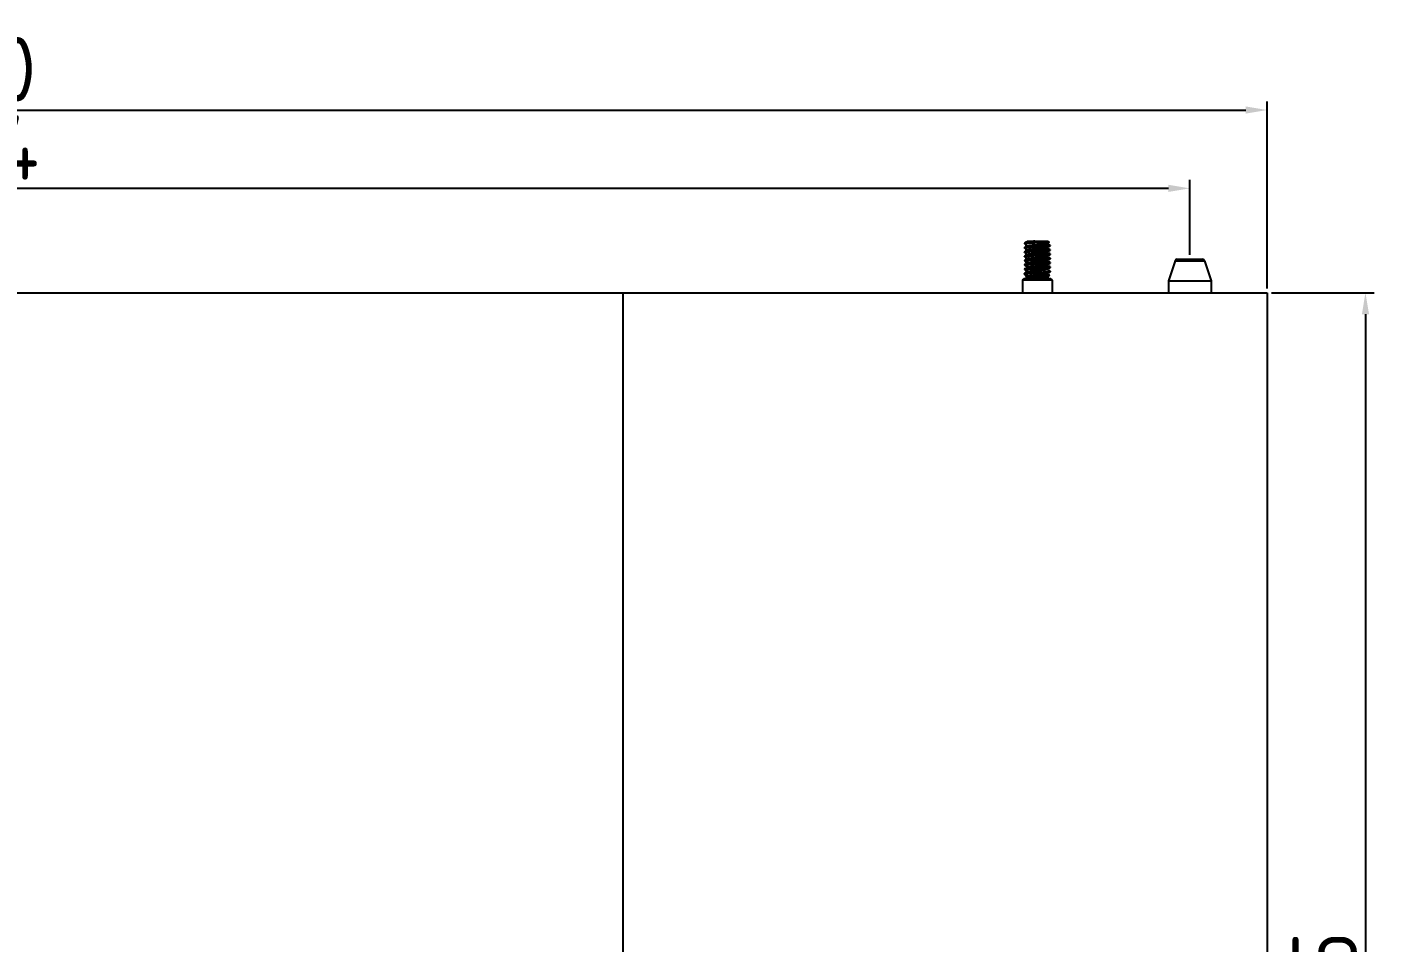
# Model space of a CAD drawing. Header units: millimetres. Extents: x 1409 to 26878, y 589 to 5187.
# Drawn here: x 2049.5 to 2363, y 1413.6 to 1626.7 of the extents above; entities that cross this region are included whole.
import ezdxf

# ---------------------------------------------------------------- set-up
doc = ezdxf.new("R2010")
doc.units = ezdxf.units.MM
doc.layers.add('02___PRT_ALL_AXES', color=7, linetype='Continuous')
doc.layers.add('细实线', color=7, linetype='Continuous', lineweight=18)
doc.styles.add('工程字', font='gbenor.shx', dxfattribs={"bigfont": 'gbcbig.shx'})
doc.dimstyles.new('ISO-200', dxfattribs={"dimtxt": 15, "dimasz": 5, "dimexe": 2, "dimexo": 1, "dimgap": 2, "dimtad": 1, "dimdsep": 46, "dimtxsty": '工程字', "dimcen": 2.5, "dimclrd": 3, "dimclre": 3, "dimclrt": 6, "dimadec": 0, "dimazin": 0, "dimtfac": 1, "dimtmove": 0, "dimatfit": 3, "dimfxl": 1, "dimarcsym": 0})

# ---------------------------------------------------------------- blocks, each defined once
blk = doc.blocks.new('*D131')
at = {"layer": 'Defpoints', "color": 0, "transparency": 16777216}
for p in [(2320.15, 1589.1), (1756.15, 1572.6), (2320.15, 1572.6)]:
    blk.add_point(p, dxfattribs=at)
at = {"layer": '细实线', "color": 3, "lineweight": -2, "transparency": 16777216}
for p, q in [((1756.15, 1573.6), (1756.15, 1591.1)), ((2320.15, 1573.6), (2320.15, 1591.1)), ((1761.15, 1589.1), (2315.15, 1589.1))]:
    blk.add_line(p, q, dxfattribs=at)
at = {"layer": '细实线', "color": 3, "transparency": 16777216}
for points in [[(1761.15, 1589.93), (1761.15, 1588.26), (1756.15, 1589.1)], [(2315.15, 1589.93), (2315.15, 1588.26), (2320.15, 1589.1)]]:
    blk.add_solid(points, dxfattribs=at)
at = {"layer": '细实线', "color": 6, "lineweight": 5, "transparency": 16777216, "insert": (2038.15, 1598.6), "char_height": 15, "attachment_point": 5, "style": '工程字'}
blk.add_mtext('564', dxfattribs=at)
blk = doc.blocks.new('*D132')
at = {"layer": 'Defpoints', "color": 0, "transparency": 16777216}
for p in [(2338.15, 1607.33), (1738.15, 1564.8), (2338.15, 1564.8)]:
    blk.add_point(p, dxfattribs=at)
at = {"layer": '细实线', "color": 3, "lineweight": -2, "transparency": 16777216}
for p, q in [((1738.15, 1565.8), (1738.15, 1609.33)), ((2338.15, 1565.8), (2338.15, 1609.33)), ((1743.15, 1607.33), (2333.15, 1607.33))]:
    blk.add_line(p, q, dxfattribs=at)
at = {"layer": '细实线', "color": 3, "transparency": 16777216}
for points in [[(1743.15, 1608.16), (1743.15, 1606.49), (1738.15, 1607.33)], [(2333.15, 1608.16), (2333.15, 1606.49), (2338.15, 1607.33)]]:
    blk.add_solid(points, dxfattribs=at)
at = {"layer": '细实线', "color": 6, "lineweight": 5, "transparency": 16777216, "insert": (2038.15, 1616.83), "char_height": 15, "attachment_point": 5, "style": '工程字'}
blk.add_mtext('600', dxfattribs=at)
blk = doc.blocks.new('*D133')
at = {"layer": 'Defpoints', "color": 0, "transparency": 16777216}
for p in [(2338.15, 1564.8), (2338.15, 1227.3), (2361.03, 1227.3)]:
    blk.add_point(p, dxfattribs=at)
at = {"layer": '细实线', "color": 3, "lineweight": -2, "transparency": 16777216}
for p, q in [((2339.15, 1564.8), (2363.03, 1564.8)), ((2361.03, 1559.8), (2361.03, 1232.3)), ((2339.15, 1227.3), (2363.03, 1227.3))]:
    blk.add_line(p, q, dxfattribs=at)
at = {"layer": '细实线', "color": 3, "transparency": 16777216}
for points in [[(2360.2, 1559.8), (2361.87, 1559.8), (2361.03, 1564.8)], [(2360.2, 1232.3), (2361.87, 1232.3), (2361.03, 1227.3)]]:
    blk.add_solid(points, dxfattribs=at)
at = {"layer": '细实线', "color": 6, "lineweight": 5, "transparency": 16777216, "insert": (2351.53, 1396.05), "char_height": 15, "attachment_point": 5, "rotation": 90, "style": '工程字'}
blk.add_mtext('337.5', dxfattribs=at)

msp = doc.modelspace()

# ---------------------------------------------------------------- linework, layer by layer
at = {"color": 7, "linetype": 'Continuous'}
for p, q in [((2281.6935, 1576.3347), (2281.6459, 1576.2998)), ((2281.6459, 1576.2998), (2282.2189, 1576.2998)), ((2281.6459, 1576.1998), (2281.6585, 1576.1852)), ((2281.6585, 1575.3144), (2281.6459, 1575.2998)), ((2281.6459, 1575.2998), (2281.6459, 1575.1998)), ((2281.6585, 1575.1852), (2281.6459, 1575.1998)), ((2281.6585, 1574.3144), (2281.6459, 1574.2998)), ((2281.6459, 1574.2998), (2281.6459, 1574.1998)), ((2281.6585, 1574.1852), (2281.6459, 1574.1998)), ((2282.3225, 1576.7998), (2287.1458, 1576.7998)), ((2282.3225, 1576.7998), (2282.4084, 1576.7498)), ((2282.4422, 1576.7695), (2282.534, 1576.7998)), ((2287.1459, 1576.7998), (2287.3923, 1576.5534)), ((2287.6333, 1575.8144), (2287.6459, 1575.7998)), ((2287.6333, 1575.6852), (2287.6459, 1575.6998)), ((2287.6333, 1574.8144), (2287.6459, 1574.7998)), ((2287.6333, 1574.6852), (2287.6459, 1574.6998)), ((2287.6459, 1575.7998), (2287.6459, 1575.6998)), ((2287.6459, 1574.7998), (2287.6459, 1574.6998)), ((2281.6585, 1573.3144), (2281.6459, 1573.2998)), ((2281.6459, 1573.2998), (2281.6459, 1573.1998)), ((2281.6585, 1573.1852), (2281.6459, 1573.1998)), ((2281.6585, 1572.3144), (2281.6459, 1572.2998)), ((2281.6459, 1572.2998), (2281.6459, 1572.1998)), ((2281.6585, 1572.1852), (2281.6459, 1572.1998)), ((2281.6585, 1571.3144), (2281.6459, 1571.2998)), ((2281.6459, 1571.2998), (2281.6459, 1571.1998)), ((2281.6585, 1571.1852), (2281.6459, 1571.1998)), ((2287.6333, 1573.8144), (2287.6459, 1573.7998)), ((2287.6333, 1573.6852), (2287.6459, 1573.6998)), ((2287.6333, 1572.8144), (2287.6459, 1572.7998)), ((2287.6333, 1572.6852), (2287.6459, 1572.6998)), ((2287.6459, 1571.7998), (2287.6333, 1571.8144)), ((2287.6333, 1571.6852), (2287.6459, 1571.6998)), ((2287.6459, 1573.7998), (2287.6459, 1573.6998)), ((2287.6459, 1572.7998), (2287.6459, 1572.6998)), ((2287.6459, 1571.7998), (2287.6459, 1571.6998)), ((2316.7556, 1572.2608), (2315.1709, 1567.5998)), ((2316.7556, 1572.2608), (2323.5362, 1572.2608)), ((2317.229, 1572.5998), (2323.0628, 1572.5998)), ((2323.5362, 1572.2608), (2325.1209, 1567.5998)), ((2287.7959, 1567.9998), (2281.4959, 1567.9998)), ((2281.6585, 1570.3144), (2281.6459, 1570.2998)), ((2281.6459, 1570.2998), (2281.6459, 1570.1998)), ((2281.6585, 1570.1852), (2281.6459, 1570.1998)), ((2281.6459, 1569.2998), (2281.6585, 1569.3144)), ((2281.7983, 1568.9518), (2281.7202, 1568.9998)), ((2282.534, 1568.7998), (2281.7927, 1569.2498)), ((2282.0287, 1568.617), (2282.0319, 1568.6261)), ((2282.0287, 1568.617), (2282.1459, 1568.4998)), ((2282.1459, 1568.4998), (2287.1459, 1568.4998)), ((2282.1846, 1568.5877), (2282.534, 1568.7998)), ((2287.5191, 1568.873), (2287.1459, 1568.4998)), ((2287.5156, 1568.8826), (2287.5191, 1568.873)), ((2287.6459, 1570.7998), (2287.6333, 1570.8144)), ((2287.6333, 1570.6852), (2287.6459, 1570.6998)), ((2287.6333, 1569.8144), (2287.6459, 1569.7998)), ((2287.6333, 1569.6852), (2287.6459, 1569.6998)), ((2287.6459, 1570.7998), (2287.6459, 1570.6998)), ((2287.6459, 1569.7998), (2287.6459, 1569.6998)), ((1738.1459, 1564.7998), (2338.1459, 1564.7998)), ((2188.1459, 1564.7998), (2188.1459, 1227.2998)), ((2288.0959, 1567.6998), (2281.1959, 1567.6998)), ((2315.1709, 1567.5998), (2325.1209, 1567.5998)), ((2315.1709, 1567.5998), (2315.1709, 1564.7998)), ((2325.1209, 1567.5998), (2325.1209, 1564.7998)), ((2338.1459, 1564.7998), (2338.1459, 1227.2998))]:
    msp.add_line(p, q, dxfattribs=at)
for points in [[(2281.6585, 1576.1852), (2281.9311, 1576.0271), (2282.2311, 1575.8529), (2282.4084, 1575.7498)], [(2282.4422, 1575.7695), (2282.2261, 1575.6438), (2281.9261, 1575.4696), (2281.6585, 1575.3144)], [(2281.6585, 1575.1852), (2281.9311, 1575.0271), (2282.2311, 1574.8529), (2282.4084, 1574.7498)], [(2282.4422, 1574.7695), (2282.2261, 1574.6438), (2281.9261, 1574.4696), (2281.6585, 1574.3144)], [(2281.6585, 1574.1852), (2281.9311, 1574.0271), (2282.2311, 1573.8529), (2282.4084, 1573.7498)], [(2282.4422, 1576.7695), (2282.2261, 1576.6438), (2281.9261, 1576.4696), (2281.6935, 1576.3347)], [(2286.8496, 1576.2302), (2287.0607, 1576.3529), (2287.3887, 1576.5433)], [(2286.8496, 1575.2302), (2287.0607, 1575.3529), (2287.3607, 1575.5271), (2287.6333, 1575.6852)], [(2286.8496, 1574.2302), (2287.0607, 1574.3529), (2287.3607, 1574.5271), (2287.6333, 1574.6852)], [(2287.6333, 1575.8144), (2287.3657, 1575.9696), (2287.0657, 1576.1438), (2286.8834, 1576.2498)], [(2287.6333, 1574.8144), (2287.3657, 1574.9696), (2287.0657, 1575.1438), (2286.8834, 1575.2498)], [(2287.6333, 1573.8144), (2287.3657, 1573.9696), (2287.0657, 1574.1438), (2286.8834, 1574.2498)], [(2282.4422, 1573.7695), (2282.2261, 1573.6438), (2281.9261, 1573.4696), (2281.6585, 1573.3144)], [(2281.6585, 1573.1852), (2281.9311, 1573.0271), (2282.2311, 1572.8529), (2282.4084, 1572.7498)], [(2282.4422, 1572.7695), (2282.2261, 1572.6438), (2281.9261, 1572.4696), (2281.6585, 1572.3144)], [(2281.6585, 1572.1852), (2281.9311, 1572.0271), (2282.2311, 1571.8529), (2282.4084, 1571.7498)], [(2282.4422, 1571.7695), (2282.2261, 1571.6438), (2281.9261, 1571.4696), (2281.6585, 1571.3144)], [(2281.6585, 1571.1852), (2281.9311, 1571.0271), (2282.2311, 1570.8529), (2282.4084, 1570.7498)], [(2286.8496, 1573.2302), (2287.0607, 1573.3529), (2287.3607, 1573.5271), (2287.6333, 1573.6852)], [(2286.8496, 1572.2302), (2287.0607, 1572.3529), (2287.3607, 1572.5271), (2287.6333, 1572.6852)], [(2286.8496, 1571.2302), (2287.0607, 1571.3529), (2287.3607, 1571.5271), (2287.6333, 1571.6852)], [(2287.6333, 1572.8144), (2287.3657, 1572.9696), (2287.0657, 1573.1438), (2286.8834, 1573.2498)], [(2287.6333, 1571.8144), (2287.3657, 1571.9696), (2287.0657, 1572.1438), (2286.8834, 1572.2498)], [(2287.6333, 1570.8144), (2287.3657, 1570.9696), (2287.0657, 1571.1438), (2286.8834, 1571.2498)], [(2282.4422, 1570.7695), (2282.2261, 1570.6438), (2281.9261, 1570.4696), (2281.6585, 1570.3144)], [(2281.6585, 1570.1852), (2281.9311, 1570.0271), (2282.2311, 1569.8529), (2282.4084, 1569.7498)], [(2282.4422, 1569.7695), (2282.2261, 1569.6438), (2281.9261, 1569.4696), (2281.6585, 1569.3144)], [(2281.7983, 1568.9518), (2282.0079, 1568.8259), (2282.1885, 1568.7169)], [(2282.2167, 1568.7333), (2282.1255, 1568.6803), (2282.0319, 1568.6261)], [(2286.8496, 1570.2302), (2287.0607, 1570.3529), (2287.3607, 1570.5271), (2287.6333, 1570.6852)], [(2286.8496, 1569.2302), (2287.0607, 1569.3529), (2287.3607, 1569.5271), (2287.6333, 1569.6852)], [(2287.6333, 1569.8144), (2287.3657, 1569.9696), (2287.0657, 1570.1438), (2286.8834, 1570.2498)], [(2287.5156, 1568.8826), (2287.3657, 1568.9696), (2287.0657, 1569.1438), (2286.8834, 1569.2498)]]:
    msp.add_lwpolyline(points, dxfattribs=at)
for centre, radius, start, end in [((2317.229, 1572.0998), 0.5, 90, 161.221967), ((2323.0628, 1572.0998), 0.5, 18.778033, 90), ((2281.4959, 1567.6998), 0.3, 90, 180), ((2287.7959, 1567.6998), 0.3, 0, 90)]:
    msp.add_arc(centre, radius, start, end, dxfattribs=at)
for points, knots in [([(2282.2189, 1576.2998), (2282.1752, 1576.2959), (2282.0932, 1576.2881), (2281.9941, 1576.2775), (2281.9228, 1576.2688), (2281.8756, 1576.2626), (2281.8327, 1576.2564), (2281.7941, 1576.2502), (2281.7599, 1576.244), (2281.7302, 1576.2378), (2281.7082, 1576.2324), (2281.693, 1576.2281), (2281.6832, 1576.225), (2281.6745, 1576.2219), (2281.667, 1576.2188), (2281.6606, 1576.2157), (2281.6526, 1576.211), (2281.6459, 1576.205), (2281.6459, 1576.1998)], [0, 0, 0, 0, 0.22342396, 0.42045055, 0.50860798, 0.58963448, 0.66343171, 0.7299243, 0.78904336, 0.84073034, 0.88494996, 0.90426729, 0.92173368, 0.93736409, 0.95118171, 0.96322283, 0.9735456, 1, 1, 1, 1]), ([(2281.6459, 1575.1998), (2281.6459, 1575.2012), (2281.6467, 1575.2043), (2281.65, 1575.2084), (2281.655, 1575.2124), (2281.662, 1575.2165), (2281.6708, 1575.2205), (2281.6816, 1575.2245), (2281.6942, 1575.2285), (2281.7149, 1575.2342), (2281.7455, 1575.2412), (2281.7879, 1575.2492), (2281.8378, 1575.2572), (2281.895, 1575.2653), (2281.9593, 1575.2734), (2282.0306, 1575.2814), (2282.1088, 1575.2895), (2282.226, 1575.3007), (2282.3879, 1575.3145), (2282.5215, 1575.3247), (2282.5923, 1575.3298)], [0, 0, 0, 0, 0.00433553, 0.00953753, 0.01613434, 0.02438761, 0.03442776, 0.04632442, 0.06011698, 0.07582469, 0.11300384, 0.15786149, 0.21034715, 0.27035303, 0.33773176, 0.41232821, 0.49396635, 0.58244554, 0.77907347, 1, 1, 1, 1]), ([(2281.6459, 1574.1998), (2281.6459, 1574.2011), (2281.6466, 1574.2039), (2281.6494, 1574.2078), (2281.6538, 1574.2116), (2281.6599, 1574.2153), (2281.6676, 1574.2191), (2281.677, 1574.2228), (2281.688, 1574.2266), (2281.706, 1574.2319), (2281.7327, 1574.2384), (2281.7698, 1574.2459), (2281.8133, 1574.2534), (2281.8633, 1574.2609), (2281.9196, 1574.2685), (2281.9821, 1574.276), (2282.0507, 1574.2836), (2282.1537, 1574.294), (2282.2962, 1574.3069), (2282.483, 1574.3219), (2282.6895, 1574.337), (2282.9137, 1574.352), (2283.1536, 1574.3671), (2283.407, 1574.3822), (2283.6717, 1574.3973), (2284.0401, 1574.4176), (2284.5101, 1574.4426), (2285.0735, 1574.4724), (2285.5369, 1574.4976), (2285.8947, 1574.518), (2286.1477, 1574.5331), (2286.387, 1574.5482), (2286.6105, 1574.5633), (2286.8163, 1574.5783), (2287.0023, 1574.5933), (2287.1669, 1574.6083), (2287.29, 1574.6212), (2287.3767, 1574.6317), (2287.4325, 1574.6393), (2287.482, 1574.6468), (2287.5251, 1574.6543), (2287.5616, 1574.6618), (2287.5916, 1574.6692), (2287.6124, 1574.6757), (2287.6255, 1574.6811), (2287.6309, 1574.6838), (2287.6333, 1574.6852)], [0, 0, 0, 0, 0.00064487, 0.00140434, 0.00235147, 0.0035243, 0.00494244, 0.00661657, 0.00855283, 0.01075494, 0.01596342, 0.02224447, 0.02959066, 0.03799133, 0.04743334, 0.05789656, 0.06935718, 0.08179093, 0.10947282, 0.14069267, 0.17517544, 0.21260813, 0.25265589, 0.29495556, 0.33912589, 0.3847671, 0.47880089, 0.57366056, 0.66591955, 0.71002569, 0.75224643, 0.79220085, 0.82952711, 0.86389087, 0.89498072, 0.92252238, 0.94626791, 0.95665406, 0.96601724, 0.97433788, 0.98160317, 0.9878026, 0.99292912, 0.99698554, 0.99862013, 1, 1, 1, 1]), ([(2287.6459, 1575.7998), (2287.6459, 1575.7985), (2287.6452, 1575.7957), (2287.6424, 1575.7918), (2287.638, 1575.788), (2287.6319, 1575.7843), (2287.6242, 1575.7805), (2287.6148, 1575.7768), (2287.6038, 1575.773), (2287.5858, 1575.7677), (2287.5591, 1575.7612), (2287.522, 1575.7537), (2287.4785, 1575.7462), (2287.4285, 1575.7387), (2287.3722, 1575.7312), (2287.3097, 1575.7236), (2287.2411, 1575.7161), (2287.1382, 1575.7056), (2286.9956, 1575.6927), (2286.8088, 1575.6777), (2286.6023, 1575.6627), (2286.3782, 1575.6476), (2286.1382, 1575.6325), (2285.8848, 1575.6175), (2285.6201, 1575.6024), (2285.2517, 1575.582), (2284.7817, 1575.557), (2284.2183, 1575.5272), (2283.7549, 1575.502), (2283.3971, 1575.4816), (2283.1441, 1575.4665), (2282.9048, 1575.4514), (2282.6813, 1575.4364), (2282.4755, 1575.4213), (2282.2895, 1575.4063), (2282.1249, 1575.3914), (2282.0018, 1575.3784), (2281.9151, 1575.3679), (2281.8593, 1575.3604), (2281.8098, 1575.3528), (2281.7667, 1575.3453), (2281.7302, 1575.3379), (2281.7002, 1575.3304), (2281.6794, 1575.3239), (2281.6663, 1575.3185), (2281.6609, 1575.3158), (2281.6585, 1575.3144)], [0, 0, 0, 0, 0.00064487, 0.00140434, 0.00235147, 0.0035243, 0.00494245, 0.00661657, 0.00855283, 0.01075494, 0.01596343, 0.02224447, 0.02959067, 0.03799133, 0.04743335, 0.05789658, 0.0693572, 0.08179095, 0.10947284, 0.14069269, 0.17517547, 0.21260817, 0.25265594, 0.29495561, 0.33912596, 0.38476717, 0.47880097, 0.57366065, 0.66591964, 0.71002578, 0.75224652, 0.79220094, 0.8295272, 0.86389095, 0.8949808, 0.92252244, 0.94626796, 0.95665411, 0.96601728, 0.97433792, 0.98160319, 0.98780262, 0.99292913, 0.99698555, 0.99862013, 1, 1, 1, 1]), ([(2282.5923, 1574.4298), (2282.5291, 1574.4252), (2282.4088, 1574.4161), (2282.2382, 1574.4018), (2282.0872, 1574.3876), (2281.9573, 1574.3734), (2281.8628, 1574.3611), (2281.7984, 1574.3509), (2281.7588, 1574.3438), (2281.7251, 1574.3367), (2281.6974, 1574.3296), (2281.6781, 1574.3234), (2281.6659, 1574.3183), (2281.6608, 1574.3157), (2281.6585, 1574.3144)], [0, 0, 0, 0, 0.20149201, 0.38365622, 0.54480828, 0.68372372, 0.79935686, 0.84816836, 0.89085392, 0.9273694, 0.95769505, 0.9818536, 0.99166156, 1, 1, 1, 1]), ([(2284.0444, 1576.7998), (2283.905, 1576.779), (2283.6324, 1576.7384), (2283.236, 1576.6781), (2282.8678, 1576.6191), (2282.5831, 1576.5696), (2282.3761, 1576.53), (2282.2383, 1576.5017), (2282.1133, 1576.4736), (2282.0016, 1576.4458), (2281.9038, 1576.4184), (2281.8315, 1576.3949), (2281.7809, 1576.3759), (2281.7484, 1576.3624), (2281.7195, 1576.3489), (2281.7018, 1576.3395), (2281.6936, 1576.3347)], [0, 0, 0, 0, 0.17592659, 0.34428906, 0.50071869, 0.64159183, 0.70521648, 0.76386899, 0.8172792, 0.865233, 0.9075444, 0.94411554, 0.96023671, 0.97491436, 0.98816064, 1, 1, 1, 1]), ([(2287.3887, 1576.5433), (2287.3874, 1576.5426), (2287.3845, 1576.5412), (2287.3771, 1576.5383), (2287.3652, 1576.5349), (2287.3477, 1576.5311), (2287.326, 1576.5272), (2287.3002, 1576.5233), (2287.2577, 1576.5177), (2287.1945, 1576.511), (2287.107, 1576.5033), (2287.0043, 1576.4956), (2286.8872, 1576.4878), (2286.7564, 1576.4801), (2286.6126, 1576.4724), (2286.4568, 1576.4647), (2286.2899, 1576.4571), (2286.0481, 1576.4466), (2285.7262, 1576.4337), (2285.3216, 1576.4187), (2284.8993, 1576.4037), (2284.469, 1576.3888), (2284.0403, 1576.3739), (2283.6227, 1576.3592), (2283.2253, 1576.3445), (2282.8566, 1576.3299), (2282.5243, 1576.3154), (2282.3158, 1576.3051), (2282.2189, 1576.2998)], [0, 0, 0, 0, 0.00085576, 0.00189946, 0.00456789, 0.00802473, 0.0122747, 0.01731737, 0.02314659, 0.03712515, 0.05412681, 0.07405057, 0.09676516, 0.12213333, 0.14999834, 0.18018601, 0.21251809, 0.24679722, 0.32037316, 0.39918668, 0.48141851, 0.56519803, 0.64864922, 0.72993556, 0.80729065, 0.87905433, 0.9437528, 1, 1, 1, 1]), ([(2282.4422, 1574.7695), (2282.4467, 1574.7721), (2282.4572, 1574.7771), (2282.4753, 1574.7839), (2282.4975, 1574.7907), (2282.5237, 1574.7975), (2282.5538, 1574.8044), (2282.6017, 1574.814), (2282.671, 1574.8258), (2282.7654, 1574.8394), (2282.8738, 1574.853), (2282.9955, 1574.8667), (2283.081, 1574.8754), (2283.1258, 1574.8798)], [0, 0, 0, 0, 0.02236817, 0.05018063, 0.08354183, 0.12247672, 0.16697294, 0.21699769, 0.3333764, 0.47090047, 0.6287273, 0.80562194, 1, 1, 1, 1]), ([(2282.4422, 1573.7695), (2282.4469, 1573.7722), (2282.458, 1573.7775), (2282.4772, 1573.7845), (2282.5008, 1573.7916), (2282.5288, 1573.7988), (2282.561, 1573.8059), (2282.6124, 1573.8159), (2282.6869, 1573.8282), (2282.7883, 1573.8424), (2282.9049, 1573.8567), (2283.0356, 1573.8709), (2283.1796, 1573.8852), (2283.3355, 1573.8995), (2283.5635, 1573.9191), (2283.8683, 1573.9432), (2284.2507, 1573.9715), (2284.6459, 1573.9998), (2285.0411, 1574.0281), (2285.4235, 1574.0564), (2285.7283, 1574.0805), (2285.9563, 1574.1001), (2286.1122, 1574.1144), (2286.2562, 1574.1287), (2286.3869, 1574.143), (2286.5035, 1574.1572), (2286.6049, 1574.1714), (2286.6794, 1574.1837), (2286.7308, 1574.1937), (2286.763, 1574.2009), (2286.791, 1574.208), (2286.8146, 1574.2151), (2286.8338, 1574.2222), (2286.8449, 1574.2274), (2286.8495, 1574.2302)], [0, 0, 0, 0, 0.00367329, 0.00827159, 0.01381537, 0.02031222, 0.02776056, 0.03614944, 0.05569178, 0.07881313, 0.10533533, 0.13505002, 0.16772631, 0.20309513, 0.24087771, 0.32243262, 0.40975145, 0.50000082, 0.59024949, 0.67756767, 0.75912343, 0.79690517, 0.83227652, 0.86494925, 0.89466763, 0.92118747, 0.9443087, 0.96385351, 0.97223964, 0.97968638, 0.98618544, 0.99173205, 0.99632942, 1, 1, 1, 1]), ([(2282.4423, 1575.7695), (2282.4469, 1575.7722), (2282.458, 1575.7775), (2282.4772, 1575.7845), (2282.5008, 1575.7916), (2282.5288, 1575.7988), (2282.561, 1575.8059), (2282.6124, 1575.8159), (2282.6869, 1575.8282), (2282.7883, 1575.8424), (2282.9049, 1575.8567), (2283.0356, 1575.8709), (2283.1796, 1575.8852), (2283.3355, 1575.8995), (2283.5635, 1575.9191), (2283.8683, 1575.9432), (2284.2507, 1575.9715), (2284.6459, 1575.9998), (2285.0411, 1576.0281), (2285.4235, 1576.0564), (2285.7283, 1576.0805), (2285.9563, 1576.1001), (2286.1122, 1576.1144), (2286.2562, 1576.1287), (2286.3869, 1576.143), (2286.5035, 1576.1572), (2286.6049, 1576.1714), (2286.6794, 1576.1837), (2286.7308, 1576.1937), (2286.763, 1576.2009), (2286.791, 1576.208), (2286.8146, 1576.2151), (2286.8338, 1576.2222), (2286.8449, 1576.2274), (2286.8496, 1576.2302)], [0, 0, 0, 0, 0.00367127, 0.00826816, 0.01381352, 0.0203128, 0.02776045, 0.03614719, 0.0556903, 0.07881271, 0.10533222, 0.13505026, 0.16772401, 0.20309417, 0.24087681, 0.32243217, 0.40975037, 0.4999994, 0.59024883, 0.67756737, 0.75912233, 0.79690549, 0.83227428, 0.86494991, 0.89466589, 0.92118683, 0.94430937, 0.9638512, 0.97223937, 0.97968789, 0.98618599, 0.99172979, 0.99632734, 1, 1, 1, 1]), ([(2282.5923, 1575.3298), (2282.7003, 1575.3377), (2282.9276, 1575.3531), (2283.2831, 1575.375), (2283.6652, 1575.397), (2284.0663, 1575.419), (2284.4787, 1575.441), (2284.8943, 1575.463), (2285.3051, 1575.485), (2285.7031, 1575.5069), (2286.0805, 1575.5289), (2286.43, 1575.5508), (2286.7007, 1575.5696), (2286.8982, 1575.5848), (2287.0304, 1575.5959), (2287.151, 1575.6069), (2287.2594, 1575.6179), (2287.3551, 1575.6289), (2287.4376, 1575.6398), (2287.4979, 1575.6493), (2287.5392, 1575.6571), (2287.565, 1575.6626), (2287.5872, 1575.6681), (2287.6059, 1575.6736), (2287.621, 1575.679), (2287.6296, 1575.6831), (2287.6333, 1575.6852)], [0, 0, 0, 0, 0.06424864, 0.13515249, 0.21130401, 0.29125199, 0.37343888, 0.45627195, 0.53814487, 0.61747035, 0.69271106, 0.76240873, 0.8252158, 0.85365255, 0.8799227, 0.90390434, 0.92548196, 0.94455342, 0.96103546, 0.97485237, 0.98074582, 0.98595724, 0.99048436, 0.99432744, 0.9974933, 1, 1, 1, 1]), ([(2287.6459, 1574.7998), (2287.6459, 1574.7988), (2287.6455, 1574.7968), (2287.6439, 1574.7938), (2287.6414, 1574.7909), (2287.6378, 1574.788), (2287.6333, 1574.7852), (2287.6255, 1574.7811), (2287.6132, 1574.7761), (2287.5954, 1574.7704), (2287.5737, 1574.7647), (2287.5482, 1574.759), (2287.5189, 1574.7532), (2287.4858, 1574.7475), (2287.449, 1574.7417), (2287.4084, 1574.736), (2287.3471, 1574.728), (2287.2617, 1574.7181), (2287.149, 1574.7067), (2287.023, 1574.6952), (2286.8307, 1574.6793), (2286.5628, 1574.6597), (2286.2124, 1574.6369), (2285.829, 1574.6141), (2285.4207, 1574.5912), (2284.996, 1574.5684), (2284.564, 1574.5455), (2284.1337, 1574.5226), (2283.7142, 1574.4997), (2283.3143, 1574.4769), (2282.9425, 1574.4541), (2282.705, 1574.438), (2282.5923, 1574.4298)], [0, 0, 0, 0, 0.000577, 0.00121682, 0.00196621, 0.0028546, 0.00389954, 0.00511168, 0.00806086, 0.01173382, 0.01614328, 0.02129176, 0.02717753, 0.03379687, 0.04114488, 0.04921474, 0.05799609, 0.07764812, 0.10000787, 0.12496085, 0.15237722, 0.21402488, 0.2836656, 0.35984074, 0.44095241, 0.52529788, 0.6111051, 0.69657006, 0.77989889, 0.85933343, 0.93322711, 1, 1, 1, 1]), ([(2283.1258, 1574.8798), (2283.2045, 1574.8876), (2283.3702, 1574.9028), (2283.6292, 1574.9244), (2283.9074, 1574.946), (2284.1996, 1574.9677), (2284.5002, 1574.9894), (2284.8035, 1575.0111), (2285.1039, 1575.0328), (2285.3956, 1575.0544), (2285.6732, 1575.0761), (2285.9313, 1575.0977), (2286.1652, 1575.1193), (2286.3428, 1575.1379), (2286.4695, 1575.153), (2286.5518, 1575.1639), (2286.6252, 1575.1747), (2286.6893, 1575.1855), (2286.7436, 1575.1963), (2286.7827, 1575.2057), (2286.8089, 1575.2134), (2286.8248, 1575.2188), (2286.8382, 1575.2242), (2286.8461, 1575.2281), (2286.8496, 1575.2302)], [0, 0, 0, 0, 0.0633778, 0.13326235, 0.20825727, 0.28699491, 0.36799869, 0.44973926, 0.53067976, 0.60930261, 0.68412646, 0.75375065, 0.81687312, 0.87231299, 0.89683104, 0.91905767, 0.9388942, 0.95626162, 0.97108625, 0.98331639, 0.98845451, 0.99294268, 0.99678679, 1, 1, 1, 1]), ([(2287.3923, 1576.5534), (2287.3927, 1576.553), (2287.3934, 1576.5522), (2287.394, 1576.551), (2287.3942, 1576.5496), (2287.394, 1576.5483), (2287.3933, 1576.547), (2287.3916, 1576.5452), (2287.3899, 1576.5441), (2287.3887, 1576.5433)], [0, 0, 0, 0, 0.12628149, 0.23442755, 0.33252942, 0.43119792, 0.54089425, 0.6694205, 1, 1, 1, 1]), ([(2281.6459, 1573.1998), (2281.6459, 1573.2011), (2281.6466, 1573.2039), (2281.6494, 1573.2078), (2281.6538, 1573.2116), (2281.6599, 1573.2153), (2281.6676, 1573.2191), (2281.677, 1573.2228), (2281.688, 1573.2266), (2281.706, 1573.2319), (2281.7327, 1573.2384), (2281.7698, 1573.2459), (2281.8133, 1573.2534), (2281.8633, 1573.2609), (2281.9196, 1573.2685), (2281.9821, 1573.276), (2282.0507, 1573.2836), (2282.1537, 1573.294), (2282.2962, 1573.3069), (2282.483, 1573.3219), (2282.6895, 1573.337), (2282.9137, 1573.352), (2283.1536, 1573.3671), (2283.407, 1573.3822), (2283.6717, 1573.3973), (2284.0401, 1573.4176), (2284.5101, 1573.4426), (2285.0735, 1573.4724), (2285.5369, 1573.4976), (2285.8947, 1573.518), (2286.1477, 1573.5331), (2286.387, 1573.5482), (2286.6105, 1573.5633), (2286.8163, 1573.5783), (2287.0023, 1573.5933), (2287.1669, 1573.6083), (2287.29, 1573.6212), (2287.3767, 1573.6317), (2287.4325, 1573.6393), (2287.482, 1573.6468), (2287.5251, 1573.6543), (2287.5616, 1573.6618), (2287.5916, 1573.6692), (2287.6124, 1573.6757), (2287.6255, 1573.6811), (2287.6309, 1573.6838), (2287.6333, 1573.6852)], [0, 0, 0, 0, 0.00064487, 0.00140434, 0.00235147, 0.0035243, 0.00494244, 0.00661657, 0.00855283, 0.01075494, 0.01596342, 0.02224447, 0.02959066, 0.03799133, 0.04743334, 0.05789656, 0.06935718, 0.08179093, 0.10947282, 0.14069267, 0.17517544, 0.21260813, 0.25265589, 0.29495556, 0.33912589, 0.3847671, 0.47880089, 0.57366056, 0.66591955, 0.71002569, 0.75224643, 0.79220085, 0.82952711, 0.86389087, 0.89498072, 0.92252238, 0.94626791, 0.95665406, 0.96601724, 0.97433788, 0.98160317, 0.9878026, 0.99292912, 0.99698554, 0.99862013, 1, 1, 1, 1]), ([(2281.6459, 1572.1998), (2281.6459, 1572.2008), (2281.6463, 1572.2028), (2281.6478, 1572.2057), (2281.6502, 1572.2085), (2281.655, 1572.2125), (2281.6636, 1572.2174), (2281.6768, 1572.2229), (2281.6937, 1572.2284), (2281.7142, 1572.234), (2281.7384, 1572.2396), (2281.7662, 1572.2451), (2281.7975, 1572.2507), (2281.8325, 1572.2563), (2281.8709, 1572.2619), (2281.929, 1572.2697), (2282.01, 1572.2793), (2282.0772, 1572.2863), (2282.1129, 1572.2898)], [0, 0, 0, 0, 0.00591066, 0.01243118, 0.02002261, 0.02898064, 0.05162356, 0.08115971, 0.11789804, 0.1619571, 0.21337467, 0.27215119, 0.33826186, 0.41165114, 0.49225097, 0.57998816, 0.77647105, 1, 1, 1, 1]), ([(2281.6459, 1571.1998), (2281.6459, 1571.2011), (2281.6466, 1571.2039), (2281.6494, 1571.2078), (2281.6538, 1571.2116), (2281.6599, 1571.2153), (2281.6676, 1571.2191), (2281.677, 1571.2228), (2281.688, 1571.2266), (2281.706, 1571.2319), (2281.7327, 1571.2384), (2281.7698, 1571.2459), (2281.8133, 1571.2534), (2281.8633, 1571.2609), (2281.9196, 1571.2685), (2281.9821, 1571.276), (2282.0507, 1571.2836), (2282.1537, 1571.294), (2282.2962, 1571.3069), (2282.483, 1571.3219), (2282.6895, 1571.337), (2282.9137, 1571.352), (2283.1536, 1571.3671), (2283.407, 1571.3822), (2283.6717, 1571.3973), (2284.0401, 1571.4176), (2284.5101, 1571.4426), (2285.0735, 1571.4724), (2285.5369, 1571.4976), (2285.8947, 1571.518), (2286.1477, 1571.5331), (2286.387, 1571.5482), (2286.6105, 1571.5633), (2286.8163, 1571.5783), (2287.0023, 1571.5933), (2287.1669, 1571.6083), (2287.29, 1571.6212), (2287.3767, 1571.6317), (2287.4325, 1571.6393), (2287.482, 1571.6468), (2287.5251, 1571.6543), (2287.5616, 1571.6618), (2287.5916, 1571.6692), (2287.6124, 1571.6757), (2287.6255, 1571.6811), (2287.6309, 1571.6838), (2287.6333, 1571.6852)], [0, 0, 0, 0, 0.00064487, 0.00140434, 0.00235147, 0.0035243, 0.00494244, 0.00661657, 0.00855283, 0.01075494, 0.01596342, 0.02224447, 0.02959066, 0.03799133, 0.04743334, 0.05789656, 0.06935718, 0.08179093, 0.10947282, 0.14069267, 0.17517544, 0.21260813, 0.25265589, 0.29495556, 0.33912589, 0.3847671, 0.47880089, 0.57366056, 0.66591955, 0.71002569, 0.75224643, 0.79220085, 0.82952711, 0.86389087, 0.89498072, 0.92252238, 0.94626791, 0.95665406, 0.96601724, 0.97433788, 0.98160317, 0.9878026, 0.99292912, 0.99698554, 0.99862013, 1, 1, 1, 1]), ([(2287.6459, 1573.7998), (2287.6459, 1573.7985), (2287.6452, 1573.7957), (2287.6424, 1573.7918), (2287.638, 1573.788), (2287.6319, 1573.7843), (2287.6242, 1573.7805), (2287.6148, 1573.7768), (2287.6038, 1573.773), (2287.5858, 1573.7677), (2287.5591, 1573.7612), (2287.522, 1573.7537), (2287.4785, 1573.7462), (2287.4285, 1573.7387), (2287.3722, 1573.7312), (2287.3097, 1573.7236), (2287.2411, 1573.7161), (2287.1382, 1573.7056), (2286.9956, 1573.6927), (2286.8088, 1573.6777), (2286.6023, 1573.6627), (2286.3782, 1573.6476), (2286.1382, 1573.6325), (2285.8848, 1573.6175), (2285.6201, 1573.6024), (2285.2517, 1573.582), (2284.7817, 1573.557), (2284.2183, 1573.5272), (2283.7549, 1573.502), (2283.3971, 1573.4816), (2283.1441, 1573.4665), (2282.9048, 1573.4514), (2282.6813, 1573.4364), (2282.4755, 1573.4213), (2282.2895, 1573.4063), (2282.1249, 1573.3914), (2282.0018, 1573.3784), (2281.9151, 1573.3679), (2281.8593, 1573.3604), (2281.8098, 1573.3528), (2281.7667, 1573.3453), (2281.7302, 1573.3379), (2281.7002, 1573.3304), (2281.6794, 1573.3239), (2281.6663, 1573.3185), (2281.6609, 1573.3158), (2281.6585, 1573.3144)], [0, 0, 0, 0, 0.00064487, 0.00140434, 0.00235147, 0.0035243, 0.00494245, 0.00661657, 0.00855283, 0.01075494, 0.01596343, 0.02224447, 0.02959067, 0.03799133, 0.04743335, 0.05789658, 0.0693572, 0.08179095, 0.10947284, 0.14069269, 0.17517547, 0.21260817, 0.25265594, 0.29495561, 0.33912596, 0.38476717, 0.47880097, 0.57366065, 0.66591964, 0.71002578, 0.75224652, 0.79220094, 0.8295272, 0.86389095, 0.8949808, 0.92252244, 0.94626796, 0.95665411, 0.96601728, 0.97433792, 0.98160319, 0.98780262, 0.99292913, 0.99698555, 0.99862013, 1, 1, 1, 1]), ([(2287.6459, 1572.7998), (2287.6459, 1572.7985), (2287.6452, 1572.7957), (2287.6424, 1572.7918), (2287.638, 1572.788), (2287.6319, 1572.7843), (2287.6242, 1572.7805), (2287.6148, 1572.7768), (2287.6038, 1572.773), (2287.5858, 1572.7677), (2287.5591, 1572.7612), (2287.522, 1572.7537), (2287.4785, 1572.7462), (2287.4285, 1572.7387), (2287.3722, 1572.7312), (2287.3097, 1572.7236), (2287.2411, 1572.7161), (2287.1382, 1572.7056), (2286.9956, 1572.6927), (2286.8088, 1572.6777), (2286.6023, 1572.6627), (2286.3782, 1572.6476), (2286.1382, 1572.6325), (2285.8848, 1572.6175), (2285.6201, 1572.6024), (2285.2517, 1572.582), (2284.7817, 1572.557), (2284.2183, 1572.5272), (2283.7549, 1572.502), (2283.3971, 1572.4816), (2283.1441, 1572.4665), (2282.9048, 1572.4514), (2282.6813, 1572.4364), (2282.4755, 1572.4213), (2282.2895, 1572.4063), (2282.1249, 1572.3914), (2282.0018, 1572.3784), (2281.9151, 1572.3679), (2281.8593, 1572.3604), (2281.8098, 1572.3528), (2281.7667, 1572.3453), (2281.7302, 1572.3379), (2281.7002, 1572.3304), (2281.6794, 1572.3239), (2281.6663, 1572.3185), (2281.6609, 1572.3158), (2281.6585, 1572.3144)], [0, 0, 0, 0, 0.00064487, 0.00140434, 0.00235147, 0.0035243, 0.00494245, 0.00661657, 0.00855283, 0.01075494, 0.01596343, 0.02224447, 0.02959067, 0.03799133, 0.04743335, 0.05789658, 0.0693572, 0.08179095, 0.10947284, 0.14069269, 0.17517547, 0.21260817, 0.25265594, 0.29495561, 0.33912596, 0.38476717, 0.47880097, 0.57366065, 0.66591964, 0.71002578, 0.75224652, 0.79220094, 0.8295272, 0.86389095, 0.8949808, 0.92252244, 0.94626796, 0.95665411, 0.96601728, 0.97433792, 0.98160319, 0.98780262, 0.99292913, 0.99698555, 0.99862013, 1, 1, 1, 1]), ([(2282.1129, 1571.3898), (2282.0827, 1571.3868), (2282.0252, 1571.3809), (2281.9438, 1571.3715), (2281.8718, 1571.3622), (2281.8096, 1571.3529), (2281.7573, 1571.3436), (2281.72, 1571.3355), (2281.6954, 1571.3289), (2281.6807, 1571.3242), (2281.6686, 1571.3196), (2281.6615, 1571.3162), (2281.6585, 1571.3144)], [0, 0, 0, 0, 0.19731945, 0.37496748, 0.53221895, 0.66855204, 0.78361377, 0.87715495, 0.91584206, 0.94916024, 0.97716724, 1, 1, 1, 1]), ([(2282.1129, 1572.2898), (2282.157, 1572.2942), (2282.25, 1572.3028), (2282.4541, 1572.3199), (2282.7406, 1572.3408), (2283.1171, 1572.3651), (2283.5304, 1572.3894), (2283.9706, 1572.4138), (2284.4269, 1572.4382), (2284.8886, 1572.4627), (2285.3444, 1572.4871), (2285.7834, 1572.5115), (2286.195, 1572.5358), (2286.5164, 1572.5566), (2286.7523, 1572.5735), (2286.911, 1572.5858), (2287.0561, 1572.5981), (2287.1866, 1572.6103), (2287.3018, 1572.6225), (2287.4011, 1572.6347), (2287.4735, 1572.6453), (2287.5229, 1572.6539), (2287.5535, 1572.6601), (2287.5798, 1572.6662), (2287.6017, 1572.6722), (2287.6192, 1572.6783), (2287.6292, 1572.6828), (2287.6333, 1572.6852)], [0, 0, 0, 0, 0.02398166, 0.05058412, 0.11093805, 0.17960697, 0.25496212, 0.33519322, 0.41837835, 0.50252125, 0.58560259, 0.66562915, 0.74068227, 0.8089644, 0.84004858, 0.86884357, 0.89517629, 0.91889469, 0.93985512, 0.95794189, 0.97305196, 0.97946639, 0.9851123, 0.98998561, 0.99408497, 0.99741641, 1, 1, 1, 1]), ([(2287.6459, 1571.7998), (2287.6459, 1571.7987), (2287.6454, 1571.7964), (2287.6434, 1571.7931), (2287.6403, 1571.7899), (2287.636, 1571.7867), (2287.6304, 1571.7836), (2287.6237, 1571.7804), (2287.6158, 1571.7772), (2287.603, 1571.7727), (2287.5839, 1571.7672), (2287.5574, 1571.7609), (2287.5261, 1571.7545), (2287.4902, 1571.7482), (2287.4497, 1571.7418), (2287.4047, 1571.7355), (2287.3552, 1571.7291), (2287.2805, 1571.7202), (2287.1766, 1571.7093), (2287.0398, 1571.6966), (2286.8875, 1571.6839), (2286.6564, 1571.6663), (2286.337, 1571.6447), (2285.9228, 1571.6195), (2285.4757, 1571.5942), (2285.0071, 1571.5689), (2284.5291, 1571.5436), (2284.0542, 1571.5184), (2283.5946, 1571.4931), (2283.1621, 1571.4679), (2282.824, 1571.4463), (2282.5753, 1571.4287), (2282.4082, 1571.416), (2282.2555, 1571.4033), (2282.1587, 1571.3943), (2282.1129, 1571.3898)], [0, 0, 0, 0, 0.00058593, 0.00124883, 0.00204309, 0.00300069, 0.00413972, 0.00547067, 0.00699993, 0.00873155, 0.01281098, 0.01771917, 0.02345543, 0.03001553, 0.03739334, 0.04558105, 0.05456625, 0.06433461, 0.08616171, 0.11093207, 0.13848469, 0.16864876, 0.23601458, 0.31130154, 0.39257221, 0.47773205, 0.56458464, 0.65088978, 0.73442117, 0.81302708, 0.88467853, 0.91731279, 0.94754405, 0.97517231, 1, 1, 1, 1]), ([(2282.4422, 1571.7695), (2282.445, 1571.7711), (2282.451, 1571.7742), (2282.4655, 1571.7804), (2282.4878, 1571.788), (2282.5195, 1571.7966), (2282.5578, 1571.8053), (2282.6024, 1571.814), (2282.6741, 1571.8263), (2282.731, 1571.8345), (2282.771, 1571.8398)], [0, 0, 0, 0, 0.02808616, 0.06065731, 0.13958307, 0.23716353, 0.35346313, 0.48836449, 0.64144391, 1, 1, 1, 1]), ([(2282.4423, 1572.7695), (2282.4469, 1572.7722), (2282.458, 1572.7775), (2282.4772, 1572.7845), (2282.5008, 1572.7916), (2282.5288, 1572.7988), (2282.561, 1572.8059), (2282.6124, 1572.8159), (2282.6869, 1572.8282), (2282.7883, 1572.8424), (2282.9049, 1572.8567), (2283.0356, 1572.8709), (2283.1796, 1572.8852), (2283.3355, 1572.8995), (2283.5635, 1572.9191), (2283.8683, 1572.9432), (2284.2507, 1572.9715), (2284.6459, 1572.9998), (2285.0411, 1573.0281), (2285.4235, 1573.0564), (2285.7283, 1573.0805), (2285.9563, 1573.1001), (2286.1122, 1573.1144), (2286.2562, 1573.1287), (2286.3869, 1573.143), (2286.5035, 1573.1572), (2286.6049, 1573.1714), (2286.6794, 1573.1837), (2286.7308, 1573.1937), (2286.763, 1573.2009), (2286.791, 1573.208), (2286.8146, 1573.2151), (2286.8338, 1573.2222), (2286.8449, 1573.2274), (2286.8496, 1573.2302)], [0, 0, 0, 0, 0.00367051, 0.00826799, 0.0138147, 0.02031368, 0.02776029, 0.03614636, 0.05569137, 0.07881241, 0.10533233, 0.13505067, 0.16772329, 0.20309476, 0.24087636, 0.32243215, 0.40975032, 0.49999894, 0.59024828, 0.67756717, 0.7591221, 0.79690458, 0.83227347, 0.86494982, 0.89466439, 0.92118678, 0.94430794, 0.96385043, 0.9722394, 0.97968767, 0.98618438, 0.99172821, 0.99632664, 1, 1, 1, 1]), ([(2282.4423, 1570.7695), (2282.4469, 1570.7722), (2282.458, 1570.7775), (2282.4772, 1570.7845), (2282.5008, 1570.7916), (2282.5288, 1570.7988), (2282.561, 1570.8059), (2282.6124, 1570.8159), (2282.6869, 1570.8282), (2282.7883, 1570.8424), (2282.9049, 1570.8567), (2283.0356, 1570.8709), (2283.1796, 1570.8852), (2283.3355, 1570.8995), (2283.5635, 1570.9191), (2283.8683, 1570.9432), (2284.2507, 1570.9715), (2284.6459, 1570.9998), (2285.0411, 1571.0281), (2285.4235, 1571.0564), (2285.7283, 1571.0805), (2285.9563, 1571.1001), (2286.1122, 1571.1144), (2286.2562, 1571.1287), (2286.3869, 1571.143), (2286.5035, 1571.1572), (2286.6049, 1571.1714), (2286.6794, 1571.1837), (2286.7308, 1571.1937), (2286.763, 1571.2009), (2286.791, 1571.208), (2286.8146, 1571.2151), (2286.8338, 1571.2222), (2286.8449, 1571.2274), (2286.8495, 1571.2302)], [0, 0, 0, 0, 0.00367225, 0.00826946, 0.01381351, 0.02031217, 0.02776055, 0.03614829, 0.05569018, 0.07881298, 0.10533335, 0.13504998, 0.16772513, 0.20309414, 0.24087732, 0.32243235, 0.40975076, 0.50000014, 0.59024931, 0.67756758, 0.75912283, 0.79690575, 0.83227548, 0.86494972, 0.8946674, 0.92118709, 0.9443098, 0.9638524, 0.97223946, 0.97968741, 0.98618662, 0.99173149, 0.99632842, 1, 1, 1, 1]), ([(2282.771, 1571.8398), (2282.8032, 1571.8441), (2282.871, 1571.8526), (2283.0198, 1571.8695), (2283.2285, 1571.8901), (2283.5028, 1571.9141), (2283.8038, 1571.9382), (2284.1246, 1571.9622), (2284.4576, 1571.9864), (2284.795, 1572.0105), (2285.1289, 1572.0346), (2285.4514, 1572.0587), (2285.7551, 1572.0827), (2285.9931, 1572.1033), (2286.1687, 1572.1199), (2286.2875, 1572.1321), (2286.3967, 1572.1442), (2286.4957, 1572.1563), (2286.5837, 1572.1684), (2286.6605, 1572.1804), (2286.7254, 1572.1924), (2286.7718, 1572.2028), (2286.8027, 1572.2114), (2286.8213, 1572.2175), (2286.8366, 1572.2235), (2286.8457, 1572.2279), (2286.8496, 1572.2302)], [0, 0, 0, 0, 0.02372375, 0.05000298, 0.10953441, 0.17717033, 0.25137948, 0.33042703, 0.41246831, 0.49559384, 0.57786171, 0.65735414, 0.73221976, 0.8007128, 0.83206934, 0.86124859, 0.8880894, 0.91243637, 0.93414865, 0.95311537, 0.96923401, 0.98242965, 0.98792193, 0.99267611, 0.99669714, 1, 1, 1, 1]), ([(2281.6459, 1570.1998), (2281.6459, 1570.2011), (2281.6466, 1570.2039), (2281.6494, 1570.2078), (2281.6538, 1570.2116), (2281.6599, 1570.2153), (2281.6676, 1570.2191), (2281.677, 1570.2228), (2281.688, 1570.2266), (2281.706, 1570.2319), (2281.7327, 1570.2384), (2281.7698, 1570.2459), (2281.8133, 1570.2534), (2281.8633, 1570.2609), (2281.9196, 1570.2685), (2281.9821, 1570.276), (2282.0507, 1570.2836), (2282.1537, 1570.294), (2282.2962, 1570.3069), (2282.483, 1570.3219), (2282.6895, 1570.337), (2282.9137, 1570.352), (2283.1536, 1570.3671), (2283.407, 1570.3822), (2283.6717, 1570.3973), (2284.0401, 1570.4176), (2284.5101, 1570.4426), (2285.0735, 1570.4724), (2285.5369, 1570.4976), (2285.8947, 1570.518), (2286.1477, 1570.5331), (2286.387, 1570.5482), (2286.6105, 1570.5633), (2286.8163, 1570.5783), (2287.0023, 1570.5933), (2287.1669, 1570.6083), (2287.29, 1570.6212), (2287.3767, 1570.6317), (2287.4325, 1570.6393), (2287.482, 1570.6468), (2287.5251, 1570.6543), (2287.5616, 1570.6618), (2287.5916, 1570.6692), (2287.6124, 1570.6757), (2287.6255, 1570.6811), (2287.6309, 1570.6838), (2287.6333, 1570.6852)], [0, 0, 0, 0, 0.00064487, 0.00140434, 0.00235147, 0.0035243, 0.00494244, 0.00661657, 0.00855283, 0.01075494, 0.01596342, 0.02224447, 0.02959066, 0.03799133, 0.04743334, 0.05789656, 0.06935718, 0.08179093, 0.10947282, 0.14069267, 0.17517544, 0.21260813, 0.25265589, 0.29495556, 0.33912589, 0.3847671, 0.47880089, 0.57366056, 0.66591955, 0.71002569, 0.75224643, 0.79220085, 0.82952711, 0.86389087, 0.89498072, 0.92252238, 0.94626791, 0.95665406, 0.96601724, 0.97433788, 0.98160317, 0.9878026, 0.99292912, 0.99698554, 0.99862013, 1, 1, 1, 1]), ([(2281.7927, 1569.2498), (2281.7812, 1569.244), (2281.7595, 1569.2325), (2281.7296, 1569.2143), (2281.7042, 1569.1961), (2281.6832, 1569.1778), (2281.6668, 1569.1595), (2281.6548, 1569.1411), (2281.6476, 1569.1224), (2281.6459, 1569.1097), (2281.6459, 1569.1036)], [0, 0, 0, 0, 0.17896059, 0.34020634, 0.48426144, 0.61197414, 0.72469321, 0.824583, 0.91489069, 1, 1, 1, 1]), ([(2281.6459, 1569.1036), (2281.6459, 1569.0992), (2281.6467, 1569.0904), (2281.6503, 1569.0773), (2281.6563, 1569.0642), (2281.6678, 1569.046), (2281.6887, 1569.0235), (2281.7088, 1569.0078), (2281.7202, 1568.9998)], [0, 0, 0, 0, 0.09843187, 0.19999611, 0.30752065, 0.42334783, 0.68652998, 1, 1, 1, 1]), ([(2287.6459, 1570.7998), (2287.6459, 1570.7985), (2287.6452, 1570.7957), (2287.6424, 1570.7918), (2287.638, 1570.788), (2287.6319, 1570.7843), (2287.6242, 1570.7805), (2287.6148, 1570.7768), (2287.6038, 1570.773), (2287.5858, 1570.7677), (2287.5591, 1570.7612), (2287.522, 1570.7537), (2287.4785, 1570.7462), (2287.4285, 1570.7387), (2287.3722, 1570.7312), (2287.3097, 1570.7236), (2287.2411, 1570.7161), (2287.1382, 1570.7056), (2286.9956, 1570.6927), (2286.8088, 1570.6777), (2286.6023, 1570.6627), (2286.3782, 1570.6476), (2286.1382, 1570.6325), (2285.8848, 1570.6175), (2285.6201, 1570.6024), (2285.2517, 1570.582), (2284.7817, 1570.557), (2284.2183, 1570.5272), (2283.7549, 1570.502), (2283.3971, 1570.4816), (2283.1441, 1570.4665), (2282.9048, 1570.4514), (2282.6813, 1570.4364), (2282.4755, 1570.4213), (2282.2895, 1570.4063), (2282.1249, 1570.3914), (2282.0018, 1570.3784), (2281.9151, 1570.3679), (2281.8593, 1570.3604), (2281.8098, 1570.3528), (2281.7667, 1570.3453), (2281.7302, 1570.3379), (2281.7002, 1570.3304), (2281.6794, 1570.3239), (2281.6663, 1570.3185), (2281.6609, 1570.3158), (2281.6585, 1570.3144)], [0, 0, 0, 0, 0.00064487, 0.00140434, 0.00235147, 0.0035243, 0.00494245, 0.00661657, 0.00855283, 0.01075494, 0.01596343, 0.02224447, 0.02959067, 0.03799133, 0.04743335, 0.05789658, 0.0693572, 0.08179095, 0.10947284, 0.14069269, 0.17517547, 0.21260817, 0.25265594, 0.29495561, 0.33912596, 0.38476717, 0.47880097, 0.57366065, 0.66591964, 0.71002578, 0.75224652, 0.79220094, 0.8295272, 0.86389095, 0.8949808, 0.92252244, 0.94626796, 0.95665411, 0.96601728, 0.97433792, 0.98160319, 0.98780262, 0.99292913, 0.99698555, 0.99862013, 1, 1, 1, 1]), ([(2281.6585, 1569.3144), (2281.6593, 1569.3149), (2281.6629, 1569.3168), (2281.6666, 1569.3186), (2281.6695, 1569.3198)], [0, 0, 0, 0, 0.22662692, 1, 1, 1, 1]), ([(2281.6695, 1569.3198), (2281.6764, 1569.3227), (2281.6924, 1569.3282), (2281.7201, 1569.3355), (2281.7542, 1569.3429), (2281.7947, 1569.3503), (2281.8415, 1569.3578), (2281.9161, 1569.3682), (2282.0245, 1569.381), (2282.1717, 1569.3958), (2282.3409, 1569.4106), (2282.5306, 1569.4255), (2282.739, 1569.4404), (2282.9644, 1569.4553), (2283.2928, 1569.4757), (2283.7295, 1569.5007), (2284.2741, 1569.5302), (2284.8319, 1569.5596), (2285.296, 1569.5844), (2285.659, 1569.6046), (2285.9194, 1569.6195), (2286.1684, 1569.6344), (2286.404, 1569.6493), (2286.6239, 1569.6642), (2286.8263, 1569.6791), (2287.0094, 1569.6939), (2287.149, 1569.7067), (2287.2499, 1569.717), (2287.3169, 1569.7245), (2287.3781, 1569.7319), (2287.4332, 1569.7394), (2287.4821, 1569.7468), (2287.5247, 1569.7542), (2287.561, 1569.7616), (2287.5871, 1569.7681), (2287.6047, 1569.7733), (2287.6155, 1569.7771), (2287.6247, 1569.7808), (2287.6322, 1569.7845), (2287.6381, 1569.7882), (2287.6425, 1569.7919), (2287.6452, 1569.7957), (2287.6459, 1569.7985), (2287.6459, 1569.7998)], [0, 0, 0, 0, 0.00371246, 0.00846769, 0.01427237, 0.02112458, 0.02901776, 0.03793728, 0.05877785, 0.08348149, 0.11183326, 0.14358953, 0.17847116, 0.21617127, 0.25635874, 0.34275365, 0.43460757, 0.52867655, 0.62163744, 0.66667221, 0.71020675, 0.75185908, 0.79125812, 0.82805894, 0.86193518, 0.89259056, 0.91975727, 0.93195635, 0.94319924, 0.9534619, 0.96272102, 0.97095872, 0.97816255, 0.98432199, 0.9894298, 0.99158976, 0.9934895, 0.99513272, 0.99652556, 0.99767865, 0.99861141, 0.99936137, 1, 1, 1, 1]), ([(2281.7927, 1569.2498), (2281.8225, 1569.2549), (2281.8889, 1569.2647), (2281.9984, 1569.2781), (2282.1273, 1569.2915), (2282.2746, 1569.305), (2282.4391, 1569.3185), (2282.6895, 1569.3372), (2283.0359, 1569.3601), (2283.4843, 1569.3869), (2283.9665, 1569.4136), (2284.4685, 1569.4404), (2284.9757, 1569.4673), (2285.4733, 1569.4941), (2285.9468, 1569.5208), (2286.3199, 1569.5437), (2286.596, 1569.5623), (2286.7827, 1569.5758), (2286.9538, 1569.5893), (2287.1081, 1569.6028), (2287.2444, 1569.6162), (2287.3617, 1569.6296), (2287.4472, 1569.6412), (2287.5054, 1569.6508), (2287.5413, 1569.6575), (2287.572, 1569.6642), (2287.5974, 1569.6709), (2287.615, 1569.6767), (2287.6264, 1569.6816), (2287.6312, 1569.684), (2287.6333, 1569.6852)], [0, 0, 0, 0, 0.0154532, 0.03432923, 0.05649072, 0.0817773, 0.11001599, 0.14100446, 0.21031209, 0.2876921, 0.37089907, 0.45751462, 0.54502031, 0.63087133, 0.71257149, 0.78774676, 0.82219561, 0.85421623, 0.88357315, 0.91005831, 0.93348004, 0.95367422, 0.9705034, 0.97762021, 0.98385978, 0.98921571, 0.99368461, 0.99727131, 0.99874057, 1, 1, 1, 1]), ([(2282.1846, 1568.5877), (2282.1736, 1568.5889), (2282.1527, 1568.5912), (2282.1234, 1568.5948), (2282.0979, 1568.5985), (2282.0764, 1568.6021), (2282.0588, 1568.6057), (2282.0466, 1568.6088), (2282.0389, 1568.6114), (2282.0346, 1568.6132), (2282.0312, 1568.615), (2282.0294, 1568.6163), (2282.0287, 1568.617)], [0, 0, 0, 0, 0.2091041, 0.39435841, 0.55549267, 0.69233409, 0.80486747, 0.89319919, 0.92841189, 0.9577842, 0.98151615, 1, 1, 1, 1]), ([(2287.5191, 1568.873), (2287.5183, 1568.8722), (2287.5161, 1568.8706), (2287.512, 1568.8686), (2287.5067, 1568.8665), (2287.4972, 1568.8634), (2287.482, 1568.8598), (2287.4601, 1568.8556), (2287.4331, 1568.8514), (2287.4013, 1568.8472), (2287.3645, 1568.8429), (2287.3229, 1568.8387), (2287.2765, 1568.8344), (2287.2053, 1568.8285), (2287.105, 1568.8211), (2286.9716, 1568.8126), (2286.8215, 1568.804), (2286.6558, 1568.7954), (2286.4757, 1568.7867), (2286.2824, 1568.778), (2286.0773, 1568.7693), (2285.8621, 1568.7605), (2285.5594, 1568.7486), (2285.1683, 1568.7339), (2284.6922, 1568.7163), (2284.218, 1568.6986), (2283.7607, 1568.6808), (2283.3353, 1568.6629), (2283.0072, 1568.6475), (2282.7712, 1568.6348), (2282.6177, 1568.6256), (2282.4818, 1568.6165), (2282.3648, 1568.6073), (2282.2797, 1568.5993), (2282.2219, 1568.5927), (2282.1965, 1568.5894), (2282.1846, 1568.5877)], [0, 0, 0, 0, 0.00064933, 0.00149975, 0.00256593, 0.00385491, 0.00711386, 0.01129125, 0.01639082, 0.02241024, 0.0293406, 0.03717149, 0.04589195, 0.05549059, 0.07725746, 0.10231882, 0.13050935, 0.16162644, 0.19545072, 0.23173917, 0.27022516, 0.31062866, 0.35264295, 0.44022838, 0.53029318, 0.62002667, 0.70657264, 0.78712083, 0.85900029, 0.89091482, 0.91977057, 0.94531606, 0.9673328, 0.98561799, 0.99330715, 1, 1, 1, 1]), ([(2282.2167, 1568.7333), (2282.2192, 1568.7347), (2282.2248, 1568.7376), (2282.2381, 1568.7433), (2282.2591, 1568.7502), (2282.2891, 1568.7583), (2282.3257, 1568.7664), (2282.3687, 1568.7747), (2282.4388, 1568.7866), (2282.4947, 1568.7946), (2282.534, 1568.7998)], [0, 0, 0, 0, 0.0265734, 0.05768873, 0.13402224, 0.22963289, 0.34475792, 0.47950695, 0.63384407, 1, 1, 1, 1]), ([(2282.4422, 1569.7695), (2282.4469, 1569.7722), (2282.458, 1569.7775), (2282.4772, 1569.7845), (2282.5008, 1569.7916), (2282.5288, 1569.7988), (2282.561, 1569.8059), (2282.6124, 1569.8159), (2282.6869, 1569.8282), (2282.7883, 1569.8424), (2282.9049, 1569.8567), (2283.0356, 1569.8709), (2283.1796, 1569.8852), (2283.3355, 1569.8995), (2283.5635, 1569.9191), (2283.8683, 1569.9432), (2284.2507, 1569.9715), (2284.6459, 1569.9998), (2285.0411, 1570.0281), (2285.4235, 1570.0564), (2285.7283, 1570.0805), (2285.9563, 1570.1001), (2286.1122, 1570.1144), (2286.2562, 1570.1287), (2286.3869, 1570.143), (2286.5035, 1570.1572), (2286.6049, 1570.1714), (2286.6794, 1570.1837), (2286.7308, 1570.1937), (2286.763, 1570.2009), (2286.791, 1570.208), (2286.8146, 1570.2151), (2286.8338, 1570.2222), (2286.8449, 1570.2274), (2286.8496, 1570.2302)], [0, 0, 0, 0, 0.00367049, 0.00826974, 0.01381674, 0.02031463, 0.02776011, 0.0361464, 0.05569318, 0.07881215, 0.10533395, 0.13505115, 0.16772356, 0.20309585, 0.24087611, 0.3224323, 0.4097507, 0.49999895, 0.59024776, 0.67756694, 0.75912225, 0.79690317, 0.83227321, 0.86494913, 0.89466311, 0.92118699, 0.94430586, 0.96385027, 0.97223956, 0.97968625, 0.98618216, 0.99172689, 0.9963265, 1, 1, 1, 1]), ([(2282.534, 1568.7998), (2282.5557, 1568.8048), (2282.6041, 1568.8145), (2282.684, 1568.8278), (2282.7779, 1568.841), (2282.8852, 1568.8543), (2283.0049, 1568.8677), (2283.1871, 1568.8862), (2283.4392, 1568.9089), (2283.7657, 1568.9353), (2284.1173, 1568.9617), (2284.484, 1568.9883), (2284.8553, 1569.0148), (2285.2206, 1569.0413), (2285.5695, 1569.0678), (2285.8454, 1569.0903), (2286.0506, 1569.1087), (2286.1902, 1569.122), (2286.3187, 1569.1354), (2286.4354, 1569.1487), (2286.5392, 1569.162), (2286.6296, 1569.1753), (2286.6961, 1569.1868), (2286.742, 1569.1961), (2286.771, 1569.2028), (2286.7962, 1569.2095), (2286.8175, 1569.2161), (2286.835, 1569.2227), (2286.8452, 1569.2276), (2286.8496, 1569.2302)], [0, 0, 0, 0, 0.01537991, 0.0340817, 0.05597847, 0.080921, 0.10873691, 0.13924537, 0.20745465, 0.28362917, 0.36561641, 0.4510948, 0.53764333, 0.62280918, 0.70417747, 0.77944612, 0.81412243, 0.84649223, 0.8763309, 0.90343286, 0.92760415, 0.94868967, 0.96654843, 0.97423282, 0.98107613, 0.98707289, 0.99222074, 0.99652337, 1, 1, 1, 1])]:
    msp.add_open_spline(points, degree=3, knots=knots, dxfattribs=at)
at = {"layer": '02___PRT_ALL_AXES', "color": 7, "linetype": 'Continuous'}
for p, q in [((2281.6459, 1576.2998), (2281.6459, 1576.1998)), ((2281.6459, 1569.2998), (2281.6459, 1569.1036)), ((2282.1459, 1567.9998), (2282.1459, 1568.4998)), ((2287.1459, 1567.9998), (2287.1459, 1568.4998)), ((2281.1959, 1567.6998), (2281.1959, 1564.7998)), ((2288.0959, 1567.6998), (2288.0959, 1564.7998))]:
    msp.add_line(p, q, dxfattribs=at)

# ---------------------------------------------------------------- dimensions: what is measured, and where the dimension line sits
at = {"layer": '细实线', "color": 3, "lineweight": 5}
for base, p1, p2, picture, middle in [((2338.1459, 1607.3259), (1738.1459, 1564.7998), (2338.1459, 1564.7998), '*D132', (2038.1459, 1616.8259)), ((2320.1459, 1589.0968), (1756.1459, 1572.5998), (2320.1459, 1572.5998), '*D131', (2038.1459, 1598.5968))]:
    dim = msp.add_linear_dim(base=base, p1=p1, p2=p2, dimstyle='ISO-200', dxfattribs=at)
    dim.commit()
    dim.dimension.update_dxf_attribs({"geometry": picture, "text_midpoint": middle})
dim = msp.add_linear_dim(base=(2361.0321, 1227.2998), p1=(2338.1459, 1564.7998), p2=(2338.1459, 1227.2998), angle=90, dimstyle='ISO-200', dxfattribs=at)
dim.commit()
dim.dimension.update_dxf_attribs({"geometry": '*D133', "text_midpoint": (2351.5321, 1396.0498)})

doc.saveas('drawing.dxf')
